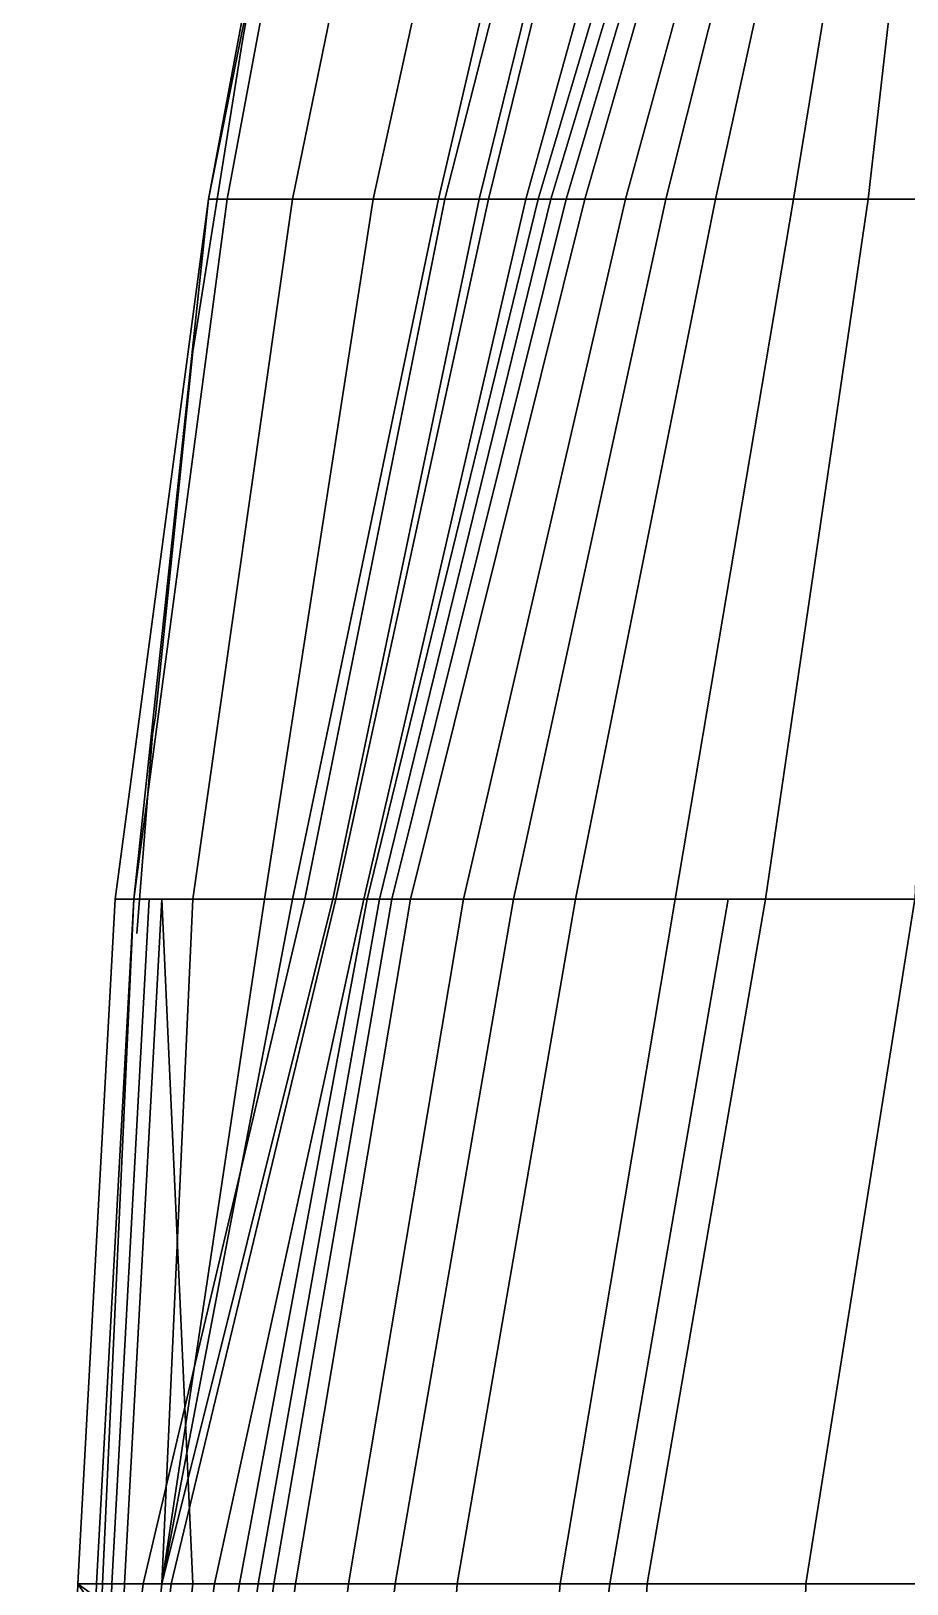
# Model space of a CAD drawing. Header units: millimetres. Extents: x -4.2 to 4.2, y -39.9 to 21.5.
# Drawn here: x -3.57 to -0.755, y 9.6 to 14.59 of the extents above; entities that cross this region are included whole.
import ezdxf

# ---------------------------------------------------------------- set-up
doc = ezdxf.new("R2010")
doc.units = ezdxf.units.MM
doc.layers.add('railings', color=6, linetype='Continuous')
doc.layers.add('superstructure', color=3, linetype='Continuous')

msp = doc.modelspace()

# ---------------------------------------------------------------- linework, layer by layer
for points in [[(-2.59, 16.24, 4.48), (-2.53, 16.24, 4.43), (-2.94, 14.05, 4.29), (-3, 14.05, 4.34)], [(-2.56, 16.24, 4.58), (-2.59, 16.24, 4.48), (-3, 14.05, 4.34), (-3, 14.05, 4.44)], [(2.56, 16.24, 4.58), (-2.56, 16.24, 4.58), (-3, 14.05, 4.44), (3, 14.05, 4.44)], [(-2.53, 16.24, 4.43), (-2.28, 16.24, 4.12), (-2.73, 14.05, 3.98), (-2.94, 14.05, 4.29)], [(-2.28, 16.24, 4.12), (-1.99, 16.24, 3.6), (-2.47, 14.05, 3.46), (-2.73, 14.05, 3.98)], [(-1.99, 16.24, 3.6), (-1.75, 16.24, 3.04), (-2.26, 14.05, 2.9), (-2.47, 14.05, 3.46)], [(-1.75, 16.24, 3.04), (-1.59, 16.24, 2.45), (-2.13, 14.05, 2.26), (-2.26, 14.05, 2.9)], [(-1.68, 16.24, 2.44), (-1.68, 16.24, 2.31), (-2.24, 14.05, 2.12), (-2.24, 14.05, 2.25)], [(-1.68, 16.24, 2.31), (-1.56, 16.24, 2.31), (-2.1, 14.05, 2.12), (-2.24, 14.05, 2.12)], [(-1.59, 16.24, 2.45), (-1.68, 16.24, 2.44), (-2.24, 14.05, 2.25), (-2.13, 14.05, 2.26)], [(-1.56, 16.24, 2.31), (-1.37, 16.24, 1.35), (-1.98, 14.05, 1.25), (-2.1, 14.05, 2.12)], [(-1.37, 16.24, 1.35), (-1.29, 16.24, 0.4), (-1.94, 14.05, 0.4), (-1.98, 14.05, 1.25)], [(-1.29, 16.24, 0.4), (-1.24, 16.24), (-1.9, 14.05), (-1.94, 14.05, 0.4)], [(-1.24, 16.24), (-1.2, 16.24, -0.19), (-1.85, 14.05, -0.19), (-1.9, 14.05)], [(-1.2, 16.24, -0.19), (-1.16, 16.24, -0.43), (-1.79, 14.05, -0.43), (-1.85, 14.05, -0.19)], [(-1.16, 16.24, -0.43), (-1.06, 16.24, -0.81), (-1.66, 14.05, -0.81), (-1.79, 14.05, -0.43)], [(-1.06, 16.24, -0.81), (-0.98, 16.24, -1.08), (-1.53, 14.05, -1.08), (-1.66, 14.05, -0.81)], [(-0.98, 16.24, -1.08), (-0.89, 16.24, -1.36), (-1.37, 14.05, -1.36), (-1.53, 14.05, -1.08)], [(-0.89, 16.24, -1.36), (-0.76, 16.24, -1.69), (-1.12, 14.05, -1.69), (-1.37, 14.05, -1.36)], [(-0.76, 16.24, -1.69), (-0.63, 16.24, -1.91), (-0.88, 14.05, -1.91), (-1.12, 14.05, -1.69)], [(-0.63, 16.24, -1.91), (-0.47, 16.24, -2.09), (-0.65, 14.05, -2.09), (-0.88, 14.05, -1.91)], [(-3, 14.05, 4.34), (-2.94, 14.05, 4.29), (-3.24, 11.8, 4.26), (-3.3, 11.8, 4.27)], [(-3, 14.05, 4.44), (-3, 14.05, 4.34), (-3.3, 11.8, 4.27), (-3.3, 11.8, 4.37)], [(-3.24, 11.8, 4.37), (-3, 14.05, 4.44), (-3.3, 11.8, 4.37), (-3.24, 11.8, 4.37)], [(-2.94, 14.05, 4.29), (-2.73, 14.05, 3.98), (-3.05, 11.8, 3.86), (-3.24, 11.8, 4.26)], [(3, 14.05, 4.44), (-3, 14.05, 4.44), (-3.24, 11.8, 4.37), (3.24, 11.8, 4.37)], [(-2.73, 14.05, 3.98), (-2.47, 14.05, 3.46), (-2.82, 11.8, 3.23), (-3.05, 11.8, 3.86)], [(-2.47, 14.05, 3.46), (-2.26, 14.05, 2.9), (-2.73, 11.8, 2.9), (-2.82, 11.8, 3.23)], [(-2.26, 14.05, 2.9), (-2.13, 14.05, 2.26), (-2.6, 11.8, 2.09), (-2.73, 11.8, 2.9)], [(-2.13, 14.05, 2.26), (-2.24, 14.05, 2.25), (-2.69, 11.8, 2.08), (-2.6, 11.8, 2.09)], [(-2.24, 14.05, 2.12), (-2.1, 14.05, 2.12), (-2.59, 11.8, 1.95), (-2.69, 11.8, 1.95)], [(-2.24, 14.05, 2.25), (-2.24, 14.05, 2.12), (-2.69, 11.8, 1.95), (-2.69, 11.8, 2.08)], [(-2.1, 14.05, 2.12), (-1.98, 14.05, 1.25), (-2.5, 11.8, 1.14), (-2.59, 11.8, 1.95)], [(-1.98, 14.05, 1.25), (-1.94, 14.05, 0.4), (-2.49, 11.8, 0.4), (-2.5, 11.8, 1.14)], [(-1.94, 14.05, 0.4), (-1.9, 14.05), (-2.45, 11.8), (-2.49, 11.8, 0.4)], [(-1.9, 14.05), (-1.85, 14.05, -0.19), (-2.41, 11.8, -0.19), (-2.45, 11.8)], [(-1.85, 14.05, -0.19), (-1.79, 14.05, -0.43), (-2.35, 11.8, -0.43), (-2.41, 11.8, -0.19)], [(-1.79, 14.05, -0.43), (-1.66, 14.05, -0.81), (-2.18, 11.8, -0.81), (-2.35, 11.8, -0.43)], [(-1.66, 14.05, -0.81), (-1.53, 14.05, -1.08), (-2.02, 11.8, -1.08), (-2.18, 11.8, -0.81)], [(-1.53, 14.05, -1.08), (-1.37, 14.05, -1.36), (-1.82, 11.8, -1.36), (-2.02, 11.8, -1.08)], [(-1.37, 14.05, -1.36), (-1.12, 14.05, -1.69), (-1.5, 11.8, -1.69), (-1.82, 11.8, -1.36)], [(-1.12, 14.05, -1.69), (-0.88, 14.05, -1.91), (-1.21, 11.8, -1.91), (-1.5, 11.8, -1.69)], [(-0.88, 14.05, -1.91), (-0.65, 14.05, -2.09), (-0.73, 11.8, -2.19), (-1.21, 11.8, -1.91)], [(-3.3, 11.8, 4.27), (-3.24, 11.8, 4.26), (-3.34, 9.6, 3.29), (-3.42, 9.6, 3.3)], [(-3.3, 11.8, 4.37), (-3.3, 11.8, 4.27), (-3.42, 9.6, 3.3), (-3.42, 9.6, 3.41)], [(-3.24, 11.8, 4.26), (-3.05, 11.8, 3.86), (-3.15, 9.6, 1.98), (-3.34, 9.6, 3.29)], [(-2.69, 11.8, 2.08), (-2.69, 11.8, 1.95), (-3.21, 9.6, 1.84), (-3.21, 9.6, 1.97)], [(-2.69, 11.8, 1.95), (-2.59, 11.8, 1.95), (-3.12, 9.6, 1.84), (-3.21, 9.6, 1.84)], [(-2.6, 11.8, 2.09), (-2.69, 11.8, 2.08), (-3.21, 9.6, 1.97), (-3.15, 9.6, 1.98)], [(-3.05, 11.8, 3.86), (-2.82, 11.8, 3.23), (-3.15, 9.6, 1.98)], [(-2.82, 11.8, 3.23), (-2.73, 11.8, 2.9), (-3.15, 9.6, 1.98)], [(-2.73, 11.8, 2.9), (-2.6, 11.8, 2.09), (-3.15, 9.6, 1.98)], [(-3.05, 9.6, 1.99), (-1.71, 9.6, 1.99), (-1.33, 11.8, 4.27), (-3.15, 11.8, 4.24)], [(-2.59, 11.8, 1.95), (-2.5, 11.8, 1.14), (-2.98, 9.6, 0.93), (-3.12, 9.6, 1.84)], [(-2.5, 11.8, 1.14), (-2.49, 11.8, 0.4), (-2.9, 9.6, 0.4), (-2.98, 9.6, 0.93)], [(-2.49, 11.8, 0.4), (-2.45, 11.8), (-2.84, 9.6), (-2.9, 9.6, 0.4)], [(-2.45, 11.8), (-2.41, 11.8, -0.19), (-2.79, 9.6, -0.19), (-2.84, 9.6)], [(-2.41, 11.8, -0.19), (-2.35, 11.8, -0.43), (-2.72, 9.6, -0.43), (-2.79, 9.6, -0.19)], [(-2.35, 11.8, -0.43), (-2.18, 11.8, -0.81), (-2.55, 9.6, -0.81), (-2.72, 9.6, -0.43)], [(-2.18, 11.8, -0.81), (-2.02, 11.8, -1.08), (-2.4, 9.6, -1.08), (-2.55, 9.6, -0.81)], [(-2.02, 11.8, -1.08), (-1.82, 11.8, -1.36), (-2.2, 9.6, -1.36), (-2.4, 9.6, -1.08)], [(-1.82, 11.8, -1.36), (-1.5, 11.8, -1.69), (-1.87, 9.6, -1.69), (-2.2, 9.6, -1.36)], [(-1.5, 11.8, -1.69), (-1.21, 11.8, -1.91), (-1.59, 9.6, -1.91), (-1.87, 9.6, -1.69)], [(-1.21, 11.8, -1.91), (-0.73, 11.8, -2.19), (-1.08, 9.6, -2.19), (-1.59, 9.6, -1.91)], [(-0.73, 11.8, -2.19), (-0.33, 11.8, -2.29), (-0.49, 9.6, -2.29), (-1.08, 9.6, -2.19)], [(-3.21, 9.6, 1.97), (-3.21, 9.6, 1.84), (-3.57, 6.61, 1.76), (-3.57, 6.61, 1.89)], [(-3.21, 9.6, 1.84), (-3.12, 9.6, 1.84), (-3.45, 6.61, 1.76), (-3.57, 6.61, 1.76)], [(-3.15, 9.6, 1.98), (-3.21, 9.6, 1.97), (-3.57, 6.61, 1.89), (-3.47, 6.61, 1.9)], [(-3.42, 9.6, 3.3), (-3.34, 9.6, 3.29), (-3.44, 6.61, 2.89), (-3.52, 6.61, 2.9)], [(-3.42, 9.6, 3.41), (-3.42, 9.6, 3.3), (-3.52, 6.61, 2.9), (-3.52, 6.61, 3.01)], [(-3.34, 9.6, 3.29), (-3.15, 9.6, 1.98), (-3.47, 6.61, 1.9), (-3.44, 6.61, 2.89)], [(-3.12, 9.6, 1.84), (-2.98, 9.6, 0.93), (-3.41, 6.61, 0.93), (-3.45, 6.61, 1.76)], [(-2.98, 9.6, 0.93), (-2.9, 9.6, 0.4), (-3.34, 6.61, 0.4), (-3.41, 6.61, 0.93)], [(-3.39, 6.61, 1.9), (-2.1, 6.61, 1.9), (-1.71, 9.6, 1.99), (-3.05, 9.6, 1.99)], [(-2.9, 9.6, 0.4), (-2.84, 9.6), (-3.26, 6.61), (-3.34, 6.61, 0.4)], [(-2.84, 9.6), (-2.79, 9.6, -0.19), (-3.19, 6.61, -0.19), (-3.26, 6.61)], [(-2.79, 9.6, -0.19), (-2.72, 9.6, -0.43), (-3.1, 6.61, -0.43), (-3.19, 6.61, -0.19)], [(-2.72, 9.6, -0.43), (-2.55, 9.6, -0.81), (-2.92, 6.61, -0.81), (-3.1, 6.61, -0.43)], [(-2.55, 9.6, -0.81), (-2.4, 9.6, -1.08), (-2.74, 6.61, -1.08), (-2.92, 6.61, -0.81)], [(-2.4, 9.6, -1.08), (-2.2, 9.6, -1.36), (-2.41, 6.61, -1.46), (-2.74, 6.61, -1.08)], [(-2.2, 9.6, -1.36), (-1.87, 9.6, -1.69), (-2.13, 6.61, -1.69), (-2.41, 6.61, -1.46)], [(-1.87, 9.6, -1.69), (-1.59, 9.6, -1.91), (-1.78, 6.61, -1.91), (-2.13, 6.61, -1.69)], [(-1.59, 9.6, -1.91), (-1.08, 9.6, -2.19), (-1.15, 6.61, -2.19), (-1.78, 6.61, -1.91)], [(-1.08, 9.6, -2.19), (-0.49, 9.6, -2.29), (-0.49, 6.61, -2.33), (-1.15, 6.61, -2.19)]]:
    msp.add_3dface(points)
at = {"color": 2}
for points in [[(-3.24, 11.8, 4.37), (-3.3, 11.8, 4.37), (-3.42, 9.6, 3.41), (-3.36, 9.6, 3.41)], [(-3.19, 11.8, 4.34), (-3.24, 11.8, 4.37), (-3.36, 9.6, 3.41), (-3.31, 9.6, 3.38)], [(-3.15, 11.8, 4.24), (-3.19, 11.8, 4.34), (-3.31, 9.6, 3.38), (-3.27, 9.6, 3.28)], [(-3.05, 9.6, 1.99), (-3.15, 11.8, 4.24), (-3.27, 9.6, 3.28), (-3.05, 9.6, 1.99)], [(-3.36, 9.6, 3.41), (-3.42, 9.6, 3.41), (-3.52, 6.61, 3.01), (-3.46, 6.61, 3.01)], [(-3.31, 9.6, 3.38), (-3.36, 9.6, 3.41), (-3.46, 6.61, 3.01), (-3.41, 6.61, 2.98)], [(-3.27, 9.6, 3.28), (-3.31, 9.6, 3.38), (-3.41, 6.61, 2.98), (-3.37, 6.61, 2.88)], [(-3.05, 9.6, 1.99), (-3.27, 9.6, 3.28), (-3.37, 6.61, 2.88), (-3.39, 6.61, 1.9)]]:
    msp.add_3dface(points, dxfattribs=at)
at = {"layer": 'railings'}
for points in [[(-2.89, 14.56, 5.44), (-2.88, 14.62, 5.44), (-2.88, 14.62, 4.47), (-2.89, 14.56, 4.47)], [(-2.89, 14.56, 4.47), (-2.88, 14.62, 4.47), (-2.88, 14.62, 5.44), (-2.89, 14.56, 5.44)], [(-2.89, 14.56, 5.39), (-2.89, 14.56, 5.42), (-3.04, 13.62, 5.37), (-3.04, 13.62, 5.34)], [(-3.04, 13.62, 5.34), (-3.04, 13.62, 5.37), (-2.89, 14.56, 5.42), (-2.89, 14.56, 5.39)], [(-2.89, 14.56, 5.11), (-2.89, 14.56, 5.14), (-3.04, 13.62, 5.09), (-3.04, 13.62, 5.06)], [(-3.04, 13.62, 5.06), (-3.04, 13.62, 5.09), (-2.89, 14.56, 5.14), (-2.89, 14.56, 5.11)], [(-3.04, 13.62, 4.83), (-3.04, 13.62, 4.86), (-2.89, 14.56, 4.91), (-2.89, 14.56, 4.88)], [(-2.89, 14.56, 4.88), (-2.89, 14.56, 4.91), (-3.04, 13.62, 4.86), (-3.04, 13.62, 4.83)], [(-3.05, 13.56, 5.39), (-3.04, 13.62, 5.39), (-3.04, 13.62, 4.42), (-3.05, 13.56, 4.42)], [(-3.05, 13.56, 4.42), (-3.04, 13.62, 4.42), (-3.04, 13.62, 5.39), (-3.05, 13.56, 5.39)], [(-3.05, 13.56, 5.34), (-3.05, 13.56, 5.37), (-3.17, 12.39, 5.33), (-3.17, 12.39, 5.3)], [(-3.17, 12.39, 5.3), (-3.17, 12.39, 5.33), (-3.05, 13.56, 5.37), (-3.05, 13.56, 5.34)], [(-3.17, 12.39, 5.02), (-3.17, 12.39, 5.05), (-3.05, 13.56, 5.09), (-3.05, 13.56, 5.06)], [(-3.05, 13.56, 5.06), (-3.05, 13.56, 5.09), (-3.17, 12.39, 5.05), (-3.17, 12.39, 5.02)], [(-3.05, 13.56, 4.83), (-3.05, 13.56, 4.86), (-3.17, 12.39, 4.82), (-3.17, 12.39, 4.79)], [(-3.17, 12.39, 4.79), (-3.17, 12.39, 4.82), (-3.05, 13.56, 4.86), (-3.05, 13.56, 4.83)], [(-3.18, 12.33, 4.38), (-3.17, 12.39, 4.38), (-3.17, 12.39, 5.35), (-3.18, 12.33, 5.35)], [(-3.18, 12.33, 5.35), (-3.17, 12.39, 5.35), (-3.17, 12.39, 4.38), (-3.18, 12.33, 4.38)], [(-3.23, 11.69, 5.27), (-3.23, 11.69, 5.3), (-3.18, 12.33, 5.33), (-3.18, 12.33, 5.3)], [(-3.18, 12.33, 5.3), (-3.18, 12.33, 5.33), (-3.23, 11.69, 5.3), (-3.23, 11.69, 5.27)], [(-3.23, 11.69, 4.99), (-3.23, 11.69, 5.02), (-3.18, 12.33, 5.05), (-3.18, 12.33, 5.02)], [(-3.18, 12.33, 5.02), (-3.18, 12.33, 5.05), (-3.23, 11.69, 5.02), (-3.23, 11.69, 4.99)], [(-3.18, 12.33, 4.79), (-3.18, 12.33, 4.82), (-3.23, 11.69, 4.79), (-3.23, 11.69, 4.76)], [(-3.23, 11.69, 4.76), (-3.23, 11.69, 4.79), (-3.18, 12.33, 4.82), (-3.18, 12.33, 4.79)]]:
    msp.add_3dface(points, dxfattribs=at)
at = {"layer": 'superstructure'}
for points in [[(-3.3, 11.8, 4.37), (-3.3, 11.8, 4.27), (-3.42, 9.6, 4.28), (-3.42, 9.6, 4.39)], [(-3.42, 9.6, 4.39), (3.42, 9.6, 4.39), (3.3, 11.8, 4.37), (-3.3, 11.8, 4.37)], [(-1.33, 11.8, 4.27), (-1.71, 9.6, 1.99), (-1.71, 9.6, 1.99), (-1.71, 9.6, 4.28)], [(-3.42, 9.6, 4.39), (-3.42, 9.6, 4.28), (-3.52, 6.61, 4.2), (-3.52, 6.61, 4.31)], [(-1.84, 7.27, 4.3277), (-3.42, 9.6, 4.39), (-3.52, 6.61, 4.31), (-1.85, 6.61, 4.31)], [(1.14, 7.93, 4.3453), (3.42, 9.6, 4.39), (-3.42, 9.6, 4.39), (-1.14, 7.93, 4.3453)], [(-1.14, 7.93, 4.3453), (-3.42, 9.6, 4.39), (-3.42, 9.6, 4.39), (-1.84, 7.27, 4.3277)], [(-1.71, 9.6, 4.28), (-1.71, 9.6, 1.99), (-2.1, 6.61, 1.9), (-2.1, 6.61, 4.2)]]:
    msp.add_3dface(points, dxfattribs=at)

doc.saveas('drawing.dxf')
